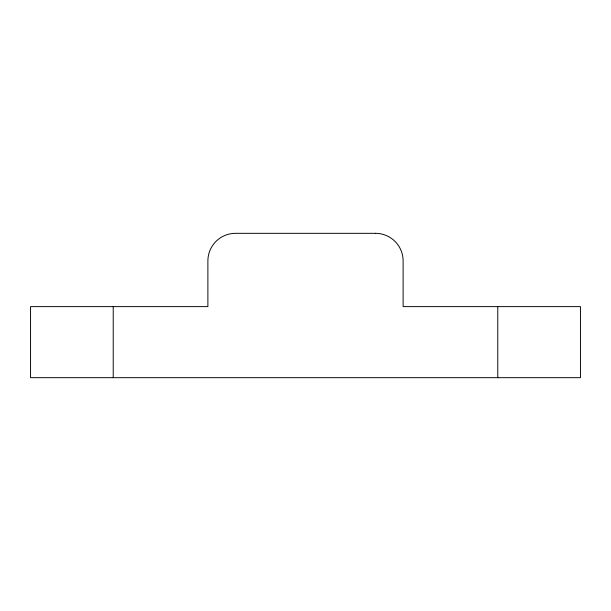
<?xml version="1.0" encoding="UTF-8"?>
<svg xmlns="http://www.w3.org/2000/svg" width="611" height="611" viewBox="0 0 611 611"><rect width="100%" height="100%" fill="white"/><g stroke="black" fill="none" stroke-linecap="round" stroke-linejoin="round"><path stroke-width="0.92" d="M497.774 306.615L497.774 377.674M113.226 306.615L113.226 377.674M375.505 233.326L235.495 233.326A27.617 27.617 0 0 0 207.885 260.943L207.885 306.615L30.55 306.615L30.55 377.674L580.45 377.674L580.45 306.615L403.115 306.615L403.115 260.943A27.617 27.617 0 0 0 375.505 233.326"/></g></svg>
